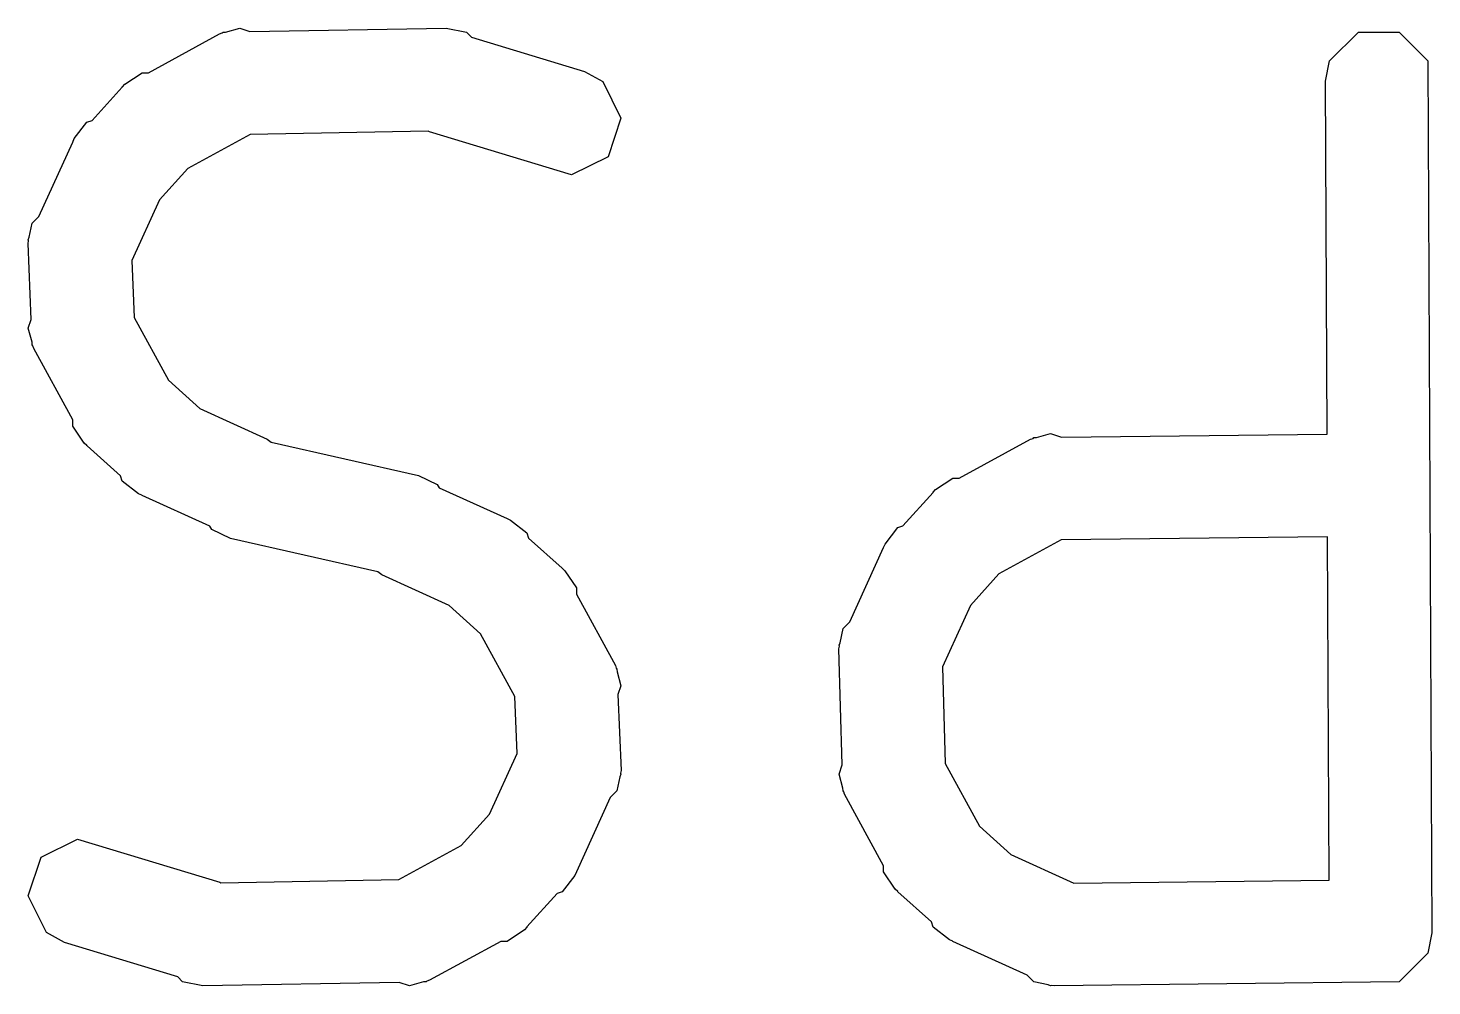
# Model space of a CAD drawing. Extents: x 4.84 to 6.71, y -5.93 to -3.85.
# Drawn here: x 5.9975 to 6.0494, y -4.5324 to -4.497 of the extents above; entities that cross this region are included whole.
import ezdxf

# ---------------------------------------------------------------- set-up
doc = ezdxf.new("R2010")
doc.units = 0
doc.header["$MEASUREMENT"] = 0
doc.layers.add('BLACK', color=7, linetype='CONTINUOUS')

msp = doc.modelspace()

# ---------------------------------------------------------------- linework, layer by layer
at = {"layer": 'BLACK', "linetype": 'CONTINUOUS'}
for p, q in [((6.001918, -4.498634), (6.004556, -4.497192)), ((6.004556, -4.497192), (6.004651, -4.497166)), ((6.004651, -4.497166), (6.004683, -4.497134)), ((6.004683, -4.497134), (6.004774, -4.497133)), ((6.004774, -4.497133), (6.005297, -4.496989)), ((6.005297, -4.496989), (6.005678, -4.497116)), ((6.005678, -4.497116), (6.012936, -4.496984)), ((6.012936, -4.496984), (6.013689, -4.497134)), ((6.013689, -4.497134), (6.01387, -4.497315)), ((6.045613, -4.4982), (6.046678, -4.497134)), ((6.046678, -4.497134), (6.048185, -4.497134)), ((6.048185, -4.497134), (6.04925, -4.4982)), ((6.01387, -4.497315), (6.018058, -4.498585)), ((6.045463, -4.498953), (6.045613, -4.4982)), ((6.04925, -4.4982), (6.0494, -4.530449)), ((6.001045, -4.499061), (6.001684, -4.498634)), ((6.001684, -4.498634), (6.001918, -4.498634)), ((6.018058, -4.498585), (6.018725, -4.498966)), ((5.999836, -4.500402), (6.000948, -4.499168)), ((6.000948, -4.499168), (6.00095, -4.499163)), ((6.00095, -4.499163), (6.000956, -4.49916)), ((6.000956, -4.49916), (6.001045, -4.499061)), ((6.018725, -4.498966), (6.019399, -4.500313)), ((6.045524, -4.512005), (6.045463, -4.498953)), ((6.019399, -4.500313), (6.018922, -4.501743)), ((5.999177, -4.501072), (5.999648, -4.500465)), ((5.999648, -4.500465), (5.999836, -4.500402)), ((6.012273, -4.500797), (6.00569, -4.500917)), ((6.012313, -4.50082), (6.012273, -4.500797)), ((6.017575, -4.502416), (6.012313, -4.50082)), ((5.997866, -4.503952), (5.999119, -4.5012)), ((5.999119, -4.501199), (5.999177, -4.501072)), ((5.999119, -4.5012), (5.999119, -4.501199)), ((5.999119, -4.501199), (5.999119, -4.501199)), ((6.00569, -4.500917), (6.003378, -4.50218)), ((6.018922, -4.501743), (6.017575, -4.502416)), ((6.003378, -4.50218), (6.002332, -4.503341)), ((6.002332, -4.503341), (6.001311, -4.505584)), ((5.997619, -4.504199), (5.997866, -4.503952)), ((5.997514, -4.504724), (5.997619, -4.504199)), ((5.997469, -4.504952), (5.997488, -4.504855)), ((5.997581, -4.507769), (5.997469, -4.504952)), ((5.997474, -4.504813), (5.997514, -4.504724)), ((5.997488, -4.504855), (5.997474, -4.504813)), ((6.001311, -4.505584), (6.001395, -4.507687)), ((5.997474, -4.508091), (5.997581, -4.507769)), ((5.997615, -4.508606), (5.997474, -4.508091)), ((6.001395, -4.507687), (6.002665, -4.51001)), ((5.997619, -4.508705), (5.997615, -4.508606)), ((5.997651, -4.508737), (5.997619, -4.508705)), ((5.997677, -4.508832), (5.997651, -4.508737)), ((5.999119, -4.511471), (5.997677, -4.508832)), ((6.002665, -4.51001), (6.003826, -4.511056)), ((6.003826, -4.511056), (6.006317, -4.51219)), ((5.999119, -4.511705), (5.999119, -4.511471)), ((5.999545, -4.512343), (5.999119, -4.511705)), ((6.006317, -4.51219), (6.006462, -4.512303)), ((6.031914, -4.513632), (6.034553, -4.51219)), ((6.034553, -4.51219), (6.034648, -4.512164)), ((6.034648, -4.512164), (6.03468, -4.512132)), ((6.03468, -4.512132), (6.034768, -4.512131)), ((6.034768, -4.512131), (6.035293, -4.511988)), ((6.035293, -4.511988), (6.035692, -4.51212)), ((6.035692, -4.51212), (6.045524, -4.512005)), ((5.999644, -4.512432), (5.999545, -4.512343)), ((5.999648, -4.512439), (5.999644, -4.512432)), ((5.999653, -4.51244), (5.999648, -4.512439)), ((6.000887, -4.513552), (5.999653, -4.51244)), ((6.006462, -4.512303), (6.011913, -4.513541)), ((6.00095, -4.513741), (6.000887, -4.513552)), ((6.001557, -4.514212), (6.00095, -4.513741)), ((6.011913, -4.513541), (6.012608, -4.513869)), ((6.031041, -4.514059), (6.03168, -4.513632)), ((6.03168, -4.513632), (6.031914, -4.513632)), ((6.001683, -4.514269), (6.001557, -4.514212)), ((6.001684, -4.51427), (6.001683, -4.514269)), ((6.004192, -4.515412), (6.001684, -4.51427)), ((6.001684, -4.51427), (6.001684, -4.51427)), ((6.012608, -4.513869), (6.012681, -4.51399)), ((6.012681, -4.51399), (6.015189, -4.515132)), ((6.029833, -4.515401), (6.030944, -4.514167)), ((6.030944, -4.514167), (6.030946, -4.514161)), ((6.030946, -4.514161), (6.030952, -4.514158)), ((6.030952, -4.514158), (6.031041, -4.514059)), ((6.015189, -4.515132), (6.015189, -4.515132)), ((6.015189, -4.515132), (6.015189, -4.515132)), ((6.015189, -4.515132), (6.015316, -4.51519)), ((6.015316, -4.51519), (6.015923, -4.515661)), ((6.004265, -4.515533), (6.004192, -4.515412)), ((6.004959, -4.515861), (6.004265, -4.515533)), ((6.010411, -4.517099), (6.004959, -4.515861)), ((6.015923, -4.515661), (6.015986, -4.51585)), ((6.015986, -4.51585), (6.01722, -4.516961)), ((6.029173, -4.51607), (6.029644, -4.515464)), ((6.029644, -4.515464), (6.029833, -4.515401)), ((6.035683, -4.515917), (6.033374, -4.517178)), ((6.045541, -4.515801), (6.035683, -4.515917)), ((6.0456, -4.528502), (6.045541, -4.515801)), ((6.027862, -4.51895), (6.029115, -4.516198)), ((6.029115, -4.516197), (6.029173, -4.51607)), ((6.029115, -4.516198), (6.029115, -4.516197)), ((6.029115, -4.516197), (6.029115, -4.516197)), ((6.010556, -4.517212), (6.010411, -4.517099)), ((6.013047, -4.518346), (6.010556, -4.517212)), ((6.01722, -4.516961), (6.017225, -4.516963)), ((6.017225, -4.516963), (6.017229, -4.516969)), ((6.017229, -4.516969), (6.017327, -4.517059)), ((6.017327, -4.517059), (6.017754, -4.517697)), ((6.033374, -4.517178), (6.032329, -4.518339)), ((6.017754, -4.517697), (6.017754, -4.517931)), ((6.017754, -4.517931), (6.019196, -4.52057)), ((6.014208, -4.519391), (6.013047, -4.518346)), ((6.032329, -4.518339), (6.031293, -4.520614)), ((6.027615, -4.519197), (6.027862, -4.51895)), ((6.015477, -4.521714), (6.014208, -4.519391)), ((6.027511, -4.519722), (6.027615, -4.519197)), ((6.027465, -4.51995), (6.027484, -4.519854)), ((6.027588, -4.524237), (6.027465, -4.51995)), ((6.02747, -4.519811), (6.027511, -4.519722)), ((6.027484, -4.519854), (6.02747, -4.519811)), ((6.019196, -4.52057), (6.019222, -4.520665)), ((6.019222, -4.520665), (6.019254, -4.520697)), ((6.019254, -4.520697), (6.019258, -4.520796)), ((6.019258, -4.520796), (6.019399, -4.521311)), ((6.031293, -4.520614), (6.031395, -4.524191)), ((6.019399, -4.521311), (6.019291, -4.521633)), ((6.015561, -4.523818), (6.015477, -4.521714)), ((6.019291, -4.521633), (6.019404, -4.52445)), ((6.01454, -4.526061), (6.015561, -4.523818)), ((6.031395, -4.524191), (6.032661, -4.526508)), ((6.019358, -4.524678), (6.019254, -4.525203)), ((6.019399, -4.524589), (6.019358, -4.524678)), ((6.019404, -4.52445), (6.019385, -4.524546)), ((6.019385, -4.524546), (6.019399, -4.524589)), ((6.02747, -4.524589), (6.027588, -4.524237)), ((6.027612, -4.525108), (6.02747, -4.524589)), ((6.019254, -4.525203), (6.019007, -4.52545)), ((6.027615, -4.525203), (6.027612, -4.525108)), ((6.027647, -4.525235), (6.027615, -4.525203)), ((6.027673, -4.52533), (6.027647, -4.525235)), ((6.019007, -4.52545), (6.017754, -4.528202)), ((6.029115, -4.527969), (6.027673, -4.52533)), ((6.013495, -4.527222), (6.01454, -4.526061)), ((6.032661, -4.526508), (6.033822, -4.527554)), ((5.99795, -4.527659), (5.999298, -4.526986)), ((5.999298, -4.526986), (6.004559, -4.528581)), ((6.011183, -4.528485), (6.013495, -4.527222)), ((5.997474, -4.529089), (5.99795, -4.527659)), ((6.033822, -4.527554), (6.036148, -4.528613)), ((6.017696, -4.52833), (6.017225, -4.528936)), ((6.017754, -4.528203), (6.017696, -4.52833)), ((6.017754, -4.528202), (6.017754, -4.528203)), ((6.017754, -4.528203), (6.017754, -4.528203)), ((6.029115, -4.528203), (6.029115, -4.527969)), ((6.029542, -4.528841), (6.029115, -4.528203)), ((6.004559, -4.528581), (6.0046, -4.528605)), ((6.0046, -4.528605), (6.011183, -4.528485)), ((6.02964, -4.52893), (6.029542, -4.528841)), ((6.036148, -4.528613), (6.0456, -4.528502)), ((5.998148, -4.530436), (5.997474, -4.529089)), ((6.017036, -4.528999), (6.015925, -4.530233)), ((6.017225, -4.528936), (6.017036, -4.528999)), ((6.029644, -4.528936), (6.02964, -4.52893)), ((6.029649, -4.528938), (6.029644, -4.528936)), ((6.030883, -4.53005), (6.029649, -4.528938)), ((5.998815, -4.530817), (5.998148, -4.530436)), ((6.015828, -4.530341), (6.015189, -4.530768)), ((6.015917, -4.530242), (6.015828, -4.530341)), ((6.015923, -4.530239), (6.015917, -4.530242)), ((6.015925, -4.530233), (6.015923, -4.530239)), ((6.030946, -4.530239), (6.030883, -4.53005)), ((6.031553, -4.53071), (6.030946, -4.530239)), ((6.0494, -4.530449), (6.04925, -4.531202)), ((6.003003, -4.532087), (5.998815, -4.530817)), ((6.014955, -4.530768), (6.012316, -4.53221)), ((6.015189, -4.530768), (6.014955, -4.530768)), ((6.03168, -4.530767), (6.031553, -4.53071)), ((6.03168, -4.530768), (6.03168, -4.530767)), ((6.034433, -4.532021), (6.03168, -4.530768)), ((6.03168, -4.530768), (6.03168, -4.530768)), ((6.04925, -4.531202), (6.048185, -4.532268)), ((6.003184, -4.532268), (6.003003, -4.532087)), ((6.003937, -4.532417), (6.003184, -4.532268)), ((6.011195, -4.532286), (6.003937, -4.532417)), ((6.011576, -4.532413), (6.011195, -4.532286)), ((6.012099, -4.532269), (6.011576, -4.532413)), ((6.012189, -4.532268), (6.012099, -4.532269)), ((6.012221, -4.532236), (6.012189, -4.532268)), ((6.012316, -4.53221), (6.012221, -4.532236)), ((6.03468, -4.532268), (6.034433, -4.532021)), ((6.035204, -4.532372), (6.03468, -4.532268)), ((6.035293, -4.532413), (6.035204, -4.532372)), ((6.035336, -4.532398), (6.035293, -4.532413)), ((6.035433, -4.532417), (6.035336, -4.532398)), ((6.048185, -4.532268), (6.035433, -4.532417))]:
    msp.add_line(p, q, dxfattribs=at)

doc.saveas('drawing.dxf')
